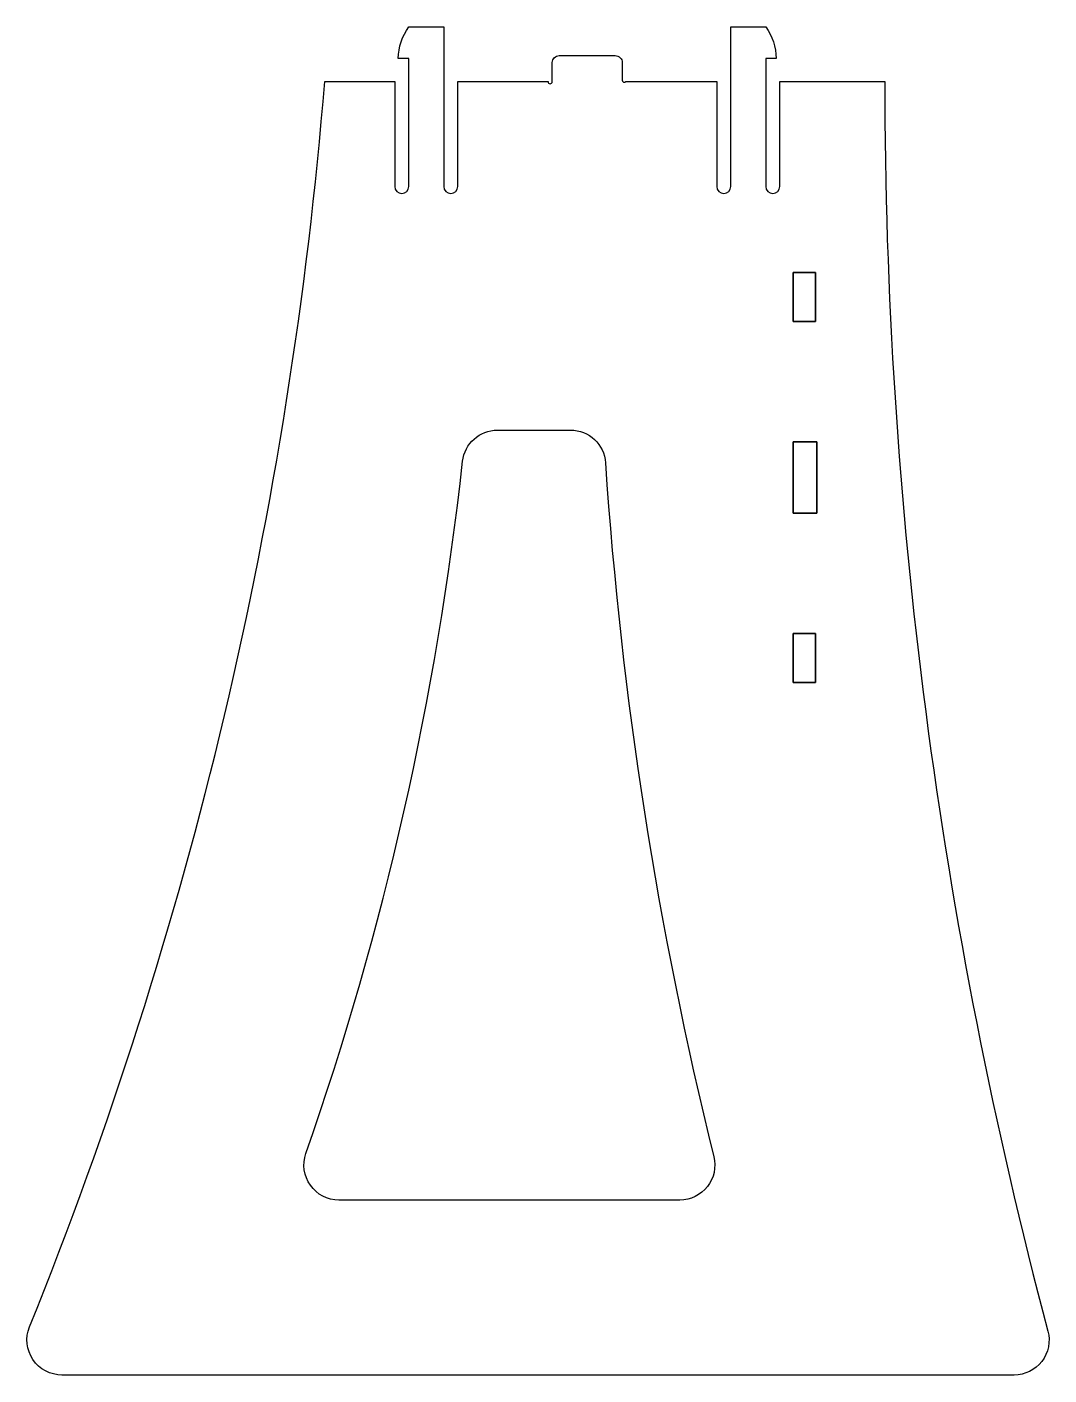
# Model space of a CAD drawing. Header units: millimetres. Extents: x -73 to 73, y -352 to -160.
import ezdxf

# ---------------------------------------------------------------- set-up
doc = ezdxf.new("R2010")
doc.units = ezdxf.units.MM
doc.layers.get('0').update_dxf_attribs({"linetype": 'CONTINUOUS'})

msp = doc.modelspace()

# ---------------------------------------------------------------- linework, layer by layer
for points in [[(-67.53, -352.47, -0.531851), (-72.17, -345.6, 0.075996), (-30, -167.68), (-20, -167.68), (-20, -182.67, 1), (-18, -182.67), (-18, -164.37), (-19.5, -164.37, -0.15164), (-18, -159.87), (-13, -159.87), (-13, -182.67, 1), (-11, -182.67), (-11, -167.68), (1.9, -167.68, 1), (2.5, -167.68), (2.5, -164.97, -0.414214), (3.5, -163.97), (11.5, -163.97, -0.414214), (12.5, -164.97), (12.5, -167.47, 0.6885), (13.02, -167.68), (26, -167.68), (26, -182.67, 1), (28, -182.67), (28, -159.87), (33, -159.87, -0.15164), (34.5, -164.37), (33, -164.37), (33, -182.67, 1), (35, -182.67), (35, -167.68), (50, -167.68, 0.064984), (73.3, -346.19, -0.492453), (68.47, -352.47)], [(-67.53, -352.47, -0.531851), (-72.17, -345.6, 0.075996), (-30, -167.68), (-20, -167.68), (-20, -182.67, 1), (-18, -182.67), (-18, -164.37), (-19.5, -164.37, -0.15164), (-18, -159.87), (-13, -159.87), (-13, -182.67, 1), (-11, -182.67), (-11, -167.68), (1.9, -167.68, 1), (2.5, -167.68), (2.5, -164.97, -0.414214), (3.5, -163.97), (11.5, -163.97, -0.414214), (12.5, -164.97), (12.5, -167.47, 0.6885), (13.02, -167.68), (26, -167.68), (26, -182.67, 1), (28, -182.67), (28, -159.87), (33, -159.87, -0.15164), (34.5, -164.37), (33, -164.37), (33, -182.67, 1), (35, -182.67), (35, -167.68), (50, -167.68, 0.064984), (73.3, -346.19, -0.492453), (68.47, -352.47)], [(5.12, -217.47, -0.394591), (10.1, -222.14, 0.043732), (25.58, -321.28, -0.487091), (20.73, -327.47), (-27.97, -327.47, -0.516378), (-32.69, -320.83, 0.0567), (-10.3, -221.93, -0.38255), (-5.33, -217.47)], [(5.12, -217.47, -0.394591), (10.1, -222.14, 0.043732), (25.58, -321.28, -0.487091), (20.73, -327.47), (-27.97, -327.47, -0.516378), (-32.69, -320.83, 0.0567), (-10.3, -221.93, -0.38255), (-5.33, -217.47)]]:
    msp.add_lwpolyline(points, format="xyb", close=True)
for points in [[(36.9, -194.96), (36.9, -201.96), (40.1, -201.96), (40.1, -194.96)], [(36.9, -201.96), (36.9, -194.96), (40.1, -194.96), (40.1, -201.96)], [(40.3, -229.34), (40.3, -219.14), (36.9, -219.14), (36.9, -229.34)], [(40.3, -219.14), (40.3, -229.34), (36.9, -229.34), (36.9, -219.14)], [(40.1, -246.53), (36.9, -246.53), (36.9, -253.53), (40.1, -253.53)], [(36.9, -246.53), (40.1, -246.53), (40.1, -253.53), (36.9, -253.53)]]:
    msp.add_lwpolyline(points, close=True)

doc.saveas('drawing.dxf')
